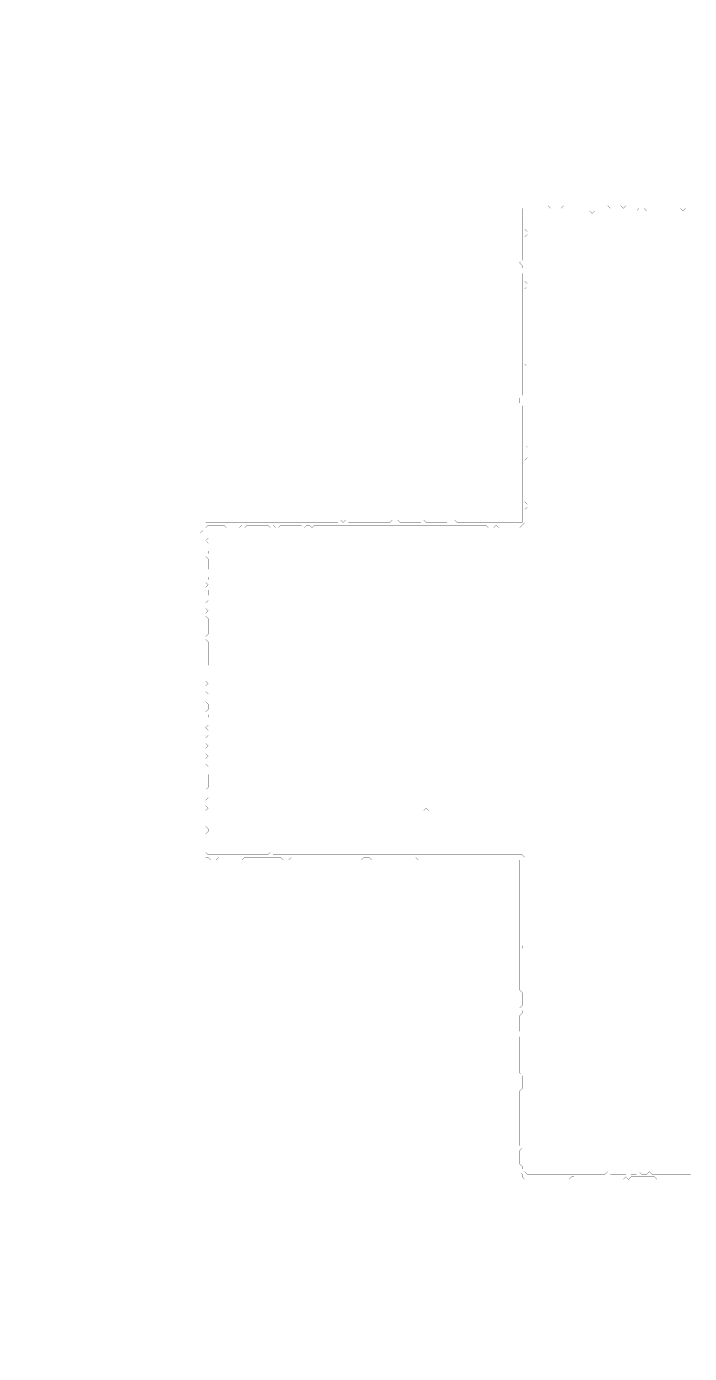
# Model space of a CAD drawing. Header units: metres. Extents: x 0 to 5000, y -5000 to 0.
# Drawn here: x 0 to 2500, y -5000 to 0 of the extents above; entities that cross this region are included whole.
import ezdxf

# ---------------------------------------------------------------- set-up
doc = ezdxf.new("R2010")
doc.units = ezdxf.units.M
doc.layers.add('conductor', color=1, linetype='Continuous')
doc.layers.add('substrate', color=5, linetype='Continuous')

msp = doc.modelspace()

# ---------------------------------------------------------------- linework, layer by layer
at = {"layer": 'conductor', "const_width": 0.5}
msp.add_lwpolyline([(2505, -694.7), (2495.2, -694.7), (2485.4, -685), (2475.6, -694.7), (2465.9, -685), (2456.1, -685), (2446.3, -685), (2436.5, -685), (2426.7, -685), (2416.9, -685), (2407.1, -694.7), (2397.4, -694.7), (2387.6, -694.7), (2377.8, -694.7), (2368, -694.7), (2358.2, -694.7), (2348.4, -694.7), (2338.7, -694.7), (2328.9, -685), (2319.1, -694.7), (2309.3, -685), (2299.5, -694.7), (2289.7, -694.7), (2279.9, -694.7), (2270.2, -694.7), (2260.4, -694.7), (2250.6, -694.7), (2240.8, -694.7), (2231, -694.7), (2221.2, -694.7), (2211.4, -694.7), (2201.7, -694.7), (2191.9, -694.7), (2182.1, -694.7), (2172.3, -694.7), (2162.5, -694.7), (2152.7, -694.7), (2142.9, -694.7), (2133.2, -704.5), (2123.4, -694.7), (2113.6, -694.7), (2103.8, -694.7), (2094, -694.7), (2084.2, -694.7), (2074.5, -694.7), (2064.7, -694.7), (2054.9, -694.7), (2045.1, -694.7), (2035.3, -694.7), (2025.5, -694.7), (2015.7, -694.7), (2006, -694.7), (1996.2, -694.7), (1986.4, -694.7), (1976.6, -694.7), (1966.8, -694.7), (1957, -694.7), (1947.2, -694.7), (1937.5, -694.7), (1927.7, -694.7), (1917.9, -694.7), (1908.1, -685), (1898.3, -694.7), (1888.5, -694.7), (1878.8, -694.7), (1878.8, -704.5), (1878.8, -714.3), (1878.8, -724.1), (1878.8, -733.9), (1878.8, -743.7), (1878.8, -753.5), (1878.8, -763.2), (1888.5, -773), (1888.5, -782.8), (1878.8, -792.6), (1878.8, -802.4), (1878.8, -812.2), (1878.8, -822), (1878.8, -831.7), (1878.8, -841.5), (1878.8, -851.3), (1878.8, -861.1), (1878.8, -870.9), (1878.8, -880.7), (1878.8, -890.4), (1878.8, -900.2), (1878.8, -910), (1878.8, -919.8), (1878.8, -929.6), (1878.8, -939.4), (1878.8, -949.2), (1878.8, -958.9), (1888.5, -968.7), (1888.5, -978.5), (1878.8, -988.3), (1878.8, -998.1), (1878.8, -1007.9), (1878.8, -1017.7), (1878.8, -1027.4), (1878.8, -1037.2), (1878.8, -1047), (1878.8, -1056.8), (1878.8, -1066.6), (1878.8, -1076.4), (1878.8, -1086.2), (1878.8, -1095.9), (1878.8, -1105.7), (1878.8, -1115.5), (1878.8, -1125.3), (1878.8, -1135.1), (1878.8, -1144.9), (1878.8, -1154.6), (1878.8, -1164.4), (1878.8, -1174.2), (1878.8, -1184), (1878.8, -1193.8), (1878.8, -1203.6), (1878.8, -1213.4), (1878.8, -1223.1), (1878.8, -1232.9), (1878.8, -1242.7), (1878.8, -1252.5), (1878.8, -1262.3), (1878.8, -1272.1), (1888.5, -1281.9), (1888.5, -1291.6), (1888.5, -1301.4), (1888.5, -1311.2), (1878.8, -1321), (1878.8, -1330.8), (1878.8, -1340.6), (1878.8, -1350.4), (1878.8, -1360.1), (1878.8, -1369.9), (1878.8, -1379.7), (1878.8, -1389.5), (1878.8, -1399.3), (1878.8, -1409.1), (1878.8, -1418.8), (1878.8, -1428.6), (1878.8, -1438.4), (1888.5, -1448.2), (1878.8, -1458), (1878.8, -1467.8), (1878.8, -1477.6), (1878.8, -1487.3), (1878.8, -1497.1), (1878.8, -1506.9), (1878.8, -1516.7), (1878.8, -1526.5), (1878.8, -1536.3), (1878.8, -1546.1), (1878.8, -1555.8), (1878.8, -1565.6), (1878.8, -1575.4), (1888.5, -1585.2), (1888.5, -1595), (1888.5, -1604.8), (1888.5, -1614.6), (1888.5, -1624.3), (1878.8, -1634.1), (1878.8, -1643.9), (1878.8, -1653.7), (1878.8, -1663.5), (1878.8, -1673.3), (1878.8, -1683), (1878.8, -1692.8), (1878.8, -1702.6), (1878.8, -1712.4), (1878.8, -1722.2), (1878.8, -1732), (1878.8, -1741.8), (1878.8, -1751.5), (1878.8, -1761.3), (1878.8, -1771.1), (1888.5, -1780.9), (1878.8, -1790.7), (1888.5, -1800.5), (1888.5, -1810.3), (1878.8, -1820), (1878.8, -1829.8), (1878.8, -1839.6), (1878.8, -1849.4), (1878.8, -1859.2), (1878.8, -1869), (1869, -1878.8), (1859.2, -1888.5), (1849.4, -1888.5), (1839.6, -1888.5), (1829.8, -1888.5), (1820, -1888.5), (1810.3, -1888.5), (1800.5, -1888.5), (1790.7, -1888.5), (1780.9, -1888.5), (1771.1, -1878.8), (1761.3, -1888.5), (1751.5, -1878.8), (1741.8, -1888.5), (1732, -1878.8), (1722.2, -1878.8), (1712.4, -1878.8), (1702.6, -1878.8), (1692.8, -1878.8), (1683, -1878.8), (1673.3, -1878.8), (1663.5, -1878.8), (1653.7, -1878.8), (1643.9, -1878.8), (1634.1, -1878.8), (1624.3, -1878.8), (1614.6, -1878.8), (1604.8, -1878.8), (1595, -1878.8), (1585.2, -1878.8), (1575.4, -1878.8), (1565.6, -1878.8), (1555.8, -1878.8), (1546.1, -1878.8), (1536.3, -1878.8), (1526.5, -1878.8), (1516.7, -1878.8), (1506.9, -1878.8), (1497.1, -1878.8), (1487.3, -1878.8), (1477.6, -1878.8), (1467.8, -1878.8), (1458, -1878.8), (1448.2, -1878.8), (1438.4, -1878.8), (1428.6, -1878.8), (1418.8, -1878.8), (1409.1, -1878.8), (1399.3, -1878.8), (1389.5, -1878.8), (1379.7, -1878.8), (1369.9, -1878.8), (1360.1, -1878.8), (1350.4, -1878.8), (1340.6, -1878.8), (1330.8, -1878.8), (1321, -1878.8), (1311.2, -1878.8), (1301.4, -1878.8), (1291.6, -1878.8), (1281.9, -1878.8), (1272.1, -1878.8), (1262.3, -1878.8), (1252.5, -1878.8), (1242.7, -1878.8), (1232.9, -1878.8), (1223.1, -1878.8), (1213.4, -1878.8), (1203.6, -1878.8), (1193.8, -1878.8), (1184, -1878.8), (1174.2, -1878.8), (1164.4, -1878.8), (1154.6, -1878.8), (1144.9, -1878.8), (1135.1, -1878.8), (1125.3, -1878.8), (1115.5, -1878.8), (1105.7, -1878.8), (1095.9, -1878.8), (1086.2, -1878.8), (1076.4, -1888.5), (1066.6, -1878.8), (1056.8, -1878.8), (1047, -1888.5), (1037.2, -1878.8), (1027.4, -1878.8), (1017.7, -1878.8), (1007.9, -1878.8), (998.1, -1878.8), (988.3, -1878.8), (978.5, -1878.8), (968.7, -1878.8), (958.9, -1878.8), (949.2, -1888.5), (939.4, -1888.5), (929.6, -1878.8), (919.8, -1888.5), (910, -1878.8), (900.2, -1878.8), (890.4, -1878.8), (880.7, -1878.8), (870.9, -1878.8), (861.1, -1878.8), (851.3, -1878.8), (841.5, -1878.8), (831.7, -1878.8), (822, -1888.5), (812.2, -1878.8), (802.4, -1888.5), (792.6, -1888.5), (782.8, -1888.5), (773, -1888.5), (763.2, -1888.5), (753.5, -1888.5), (743.7, -1878.8), (733.9, -1878.8), (724.1, -1878.8), (714.3, -1878.8), (704.5, -1878.8), (694.7, -1878.8), (685, -1878.8), (675.2, -1888.5), (675.2, -1898.3), (675.2, -1908.1), (675.2, -1917.9), (685, -1927.7), (675.2, -1937.5), (685, -1947.2), (675.2, -1957), (675.2, -1966.8), (685, -1976.6), (685, -1986.4), (675.2, -1996.2), (685, -2006), (685, -2015.7), (685, -2025.5), (685, -2035.3), (685, -2045.1), (675.2, -2054.9), (675.2, -2064.7), (685, -2074.5), (685, -2084.2), (675.2, -2094), (685, -2103.8), (675.2, -2113.6), (685, -2123.4), (685, -2133.2), (685, -2142.9), (675.2, -2152.7), (685, -2162.5), (675.2, -2172.3), (675.2, -2182.1), (675.2, -2191.9), (685, -2201.7), (675.2, -2211.4), (675.2, -2221.2), (685, -2231), (685, -2240.8), (685, -2250.6), (685, -2260.4), (685, -2270.2), (685, -2279.9), (685, -2289.7), (675.2, -2299.5), (675.2, -2309.3), (685, -2319.1), (685, -2328.9), (685, -2338.7), (685, -2348.4), (685, -2358.2), (685, -2368), (685, -2377.8), (685, -2387.6), (685, -2397.4), (685, -2407.1), (675.2, -2416.9), (675.2, -2426.7), (675.2, -2436.5), (675.2, -2446.3), (675.2, -2456.1), (675.2, -2465.9), (685, -2475.6), (675.2, -2485.4), (675.2, -2495.2), (675.2, -2505), (685, -2514.8), (675.2, -2524.6), (675.2, -2534.4), (675.2, -2544.1), (685, -2553.9), (685, -2563.7), (685, -2573.5), (675.2, -2583.3), (685, -2593.1), (685, -2602.9), (675.2, -2612.6), (675.2, -2622.4), (685, -2632.2), (675.2, -2642), (685, -2651.8), (675.2, -2661.6), (685, -2671.3), (675.2, -2681.1), (675.2, -2690.9), (675.2, -2700.7), (685, -2710.5), (675.2, -2720.3), (675.2, -2730.1), (675.2, -2739.8), (685, -2749.6), (675.2, -2759.4), (675.2, -2769.2), (675.2, -2779), (685, -2788.8), (675.2, -2798.6), (675.2, -2808.3), (685, -2818.1), (685, -2827.9), (685, -2837.7), (685, -2847.5), (685, -2857.3), (685, -2867.1), (675.2, -2876.8), (675.2, -2886.6), (675.2, -2896.4), (685, -2906.2), (675.2, -2916), (675.2, -2925.8), (675.2, -2935.5), (685, -2945.3), (675.2, -2955.1), (675.2, -2964.9), (675.2, -2974.7), (675.2, -2984.5), (675.2, -2994.3), (675.2, -3004), (675.2, -3013.8), (685, -3023.6), (685, -3033.4), (675.2, -3043.2), (675.2, -3053), (675.2, -3062.8), (675.2, -3072.5), (675.2, -3082.3), (675.2, -3092.1), (685, -3101.9), (675.2, -3111.7), (685, -3121.5), (694.7, -3121.5), (704.5, -3121.5), (714.3, -3121.5), (724.1, -3121.5), (733.9, -3121.5), (743.7, -3121.5), (753.5, -3121.5), (763.2, -3121.5), (773, -3121.5), (782.8, -3121.5), (792.6, -3121.5), (802.4, -3121.5), (812.2, -3121.5), (822, -3121.5), (831.7, -3121.5), (841.5, -3121.5), (851.3, -3121.5), (861.1, -3121.5), (870.9, -3121.5), (880.7, -3121.5), (890.4, -3121.5), (900.2, -3121.5), (910, -3121.5), (919.8, -3111.7), (929.6, -3121.5), (939.4, -3121.5), (949.2, -3121.5), (958.9, -3121.5), (968.7, -3121.5), (978.5, -3121.5), (988.3, -3121.5), (998.1, -3121.5), (1007.9, -3121.5), (1017.7, -3121.5), (1027.4, -3121.5), (1037.2, -3121.5), (1047, -3121.5), (1056.8, -3121.5), (1066.6, -3121.5), (1076.4, -3121.5), (1086.2, -3121.5), (1095.9, -3121.5), (1105.7, -3121.5), (1115.5, -3121.5), (1125.3, -3121.5), (1135.1, -3121.5), (1144.9, -3121.5), (1154.6, -3121.5), (1164.4, -3121.5), (1174.2, -3121.5), (1184, -3121.5), (1193.8, -3121.5), (1203.6, -3121.5), (1213.4, -3121.5), (1223.1, -3121.5), (1232.9, -3121.5), (1242.7, -3121.5), (1252.5, -3121.5), (1262.3, -3121.5), (1272.1, -3121.5), (1281.9, -3121.5), (1291.6, -3121.5), (1301.4, -3121.5), (1311.2, -3121.5), (1321, -3121.5), (1330.8, -3121.5), (1340.6, -3121.5), (1350.4, -3121.5), (1360.1, -3121.5), (1369.9, -3121.5), (1379.7, -3121.5), (1389.5, -3121.5), (1399.3, -3121.5), (1409.1, -3121.5), (1418.8, -3121.5), (1428.6, -3121.5), (1438.4, -3121.5), (1448.2, -3121.5), (1458, -3121.5), (1467.8, -3121.5), (1477.6, -3121.5), (1487.3, -3121.5), (1497.1, -3121.5), (1506.9, -3121.5), (1516.7, -3121.5), (1526.5, -3121.5), (1536.3, -3121.5), (1546.1, -3121.5), (1555.8, -3121.5), (1565.6, -3121.5), (1575.4, -3121.5), (1585.2, -3121.5), (1595, -3121.5), (1604.8, -3121.5), (1614.6, -3121.5), (1624.3, -3121.5), (1634.1, -3121.5), (1643.9, -3121.5), (1653.7, -3121.5), (1663.5, -3121.5), (1673.3, -3121.5), (1683, -3121.5), (1692.8, -3121.5), (1702.6, -3121.5), (1712.4, -3121.5), (1722.2, -3121.5), (1732, -3121.5), (1741.8, -3121.5), (1751.5, -3121.5), (1761.3, -3121.5), (1771.1, -3121.5), (1780.9, -3121.5), (1790.7, -3121.5), (1800.5, -3121.5), (1810.3, -3121.5), (1820, -3121.5), (1829.8, -3121.5), (1839.6, -3121.5), (1849.4, -3121.5), (1859.2, -3121.5), (1869, -3121.5), (1878.8, -3131.2), (1878.8, -3141), (1878.8, -3150.8), (1878.8, -3160.6), (1878.8, -3170.4), (1878.8, -3180.2), (1878.8, -3190), (1878.8, -3199.7), (1878.8, -3209.5), (1878.8, -3219.3), (1878.8, -3229.1), (1878.8, -3238.9), (1878.8, -3248.7), (1878.8, -3258.5), (1878.8, -3268.2), (1878.8, -3278), (1878.8, -3287.8), (1878.8, -3297.6), (1878.8, -3307.4), (1878.8, -3317.2), (1878.8, -3327), (1878.8, -3336.7), (1878.8, -3346.5), (1878.8, -3356.3), (1878.8, -3366.1), (1878.8, -3375.9), (1878.8, -3385.7), (1878.8, -3395.4), (1878.8, -3405.2), (1878.8, -3415), (1878.8, -3424.8), (1878.8, -3434.6), (1878.8, -3444.4), (1878.8, -3454.2), (1869, -3463.9), (1869, -3473.7), (1878.8, -3483.5), (1878.8, -3493.3), (1878.8, -3503.1), (1878.8, -3512.9), (1878.8, -3522.7), (1878.8, -3532.4), (1878.8, -3542.2), (1878.8, -3552), (1878.8, -3561.8), (1878.8, -3571.6), (1878.8, -3581.4), (1878.8, -3591.2), (1878.8, -3600.9), (1878.8, -3610.7), (1878.8, -3620.5), (1878.8, -3630.3), (1878.8, -3640.1), (1878.8, -3649.9), (1878.8, -3659.6), (1878.8, -3669.4), (1878.8, -3679.2), (1878.8, -3689), (1878.8, -3698.8), (1878.8, -3708.6), (1878.8, -3718.4), (1878.8, -3728.1), (1878.8, -3737.9), (1878.8, -3747.7), (1878.8, -3757.5), (1878.8, -3767.3), (1878.8, -3777.1), (1878.8, -3786.9), (1878.8, -3796.6), (1878.8, -3806.4), (1878.8, -3816.2), (1878.8, -3826), (1878.8, -3835.8), (1878.8, -3845.6), (1878.8, -3855.4), (1878.8, -3865.1), (1878.8, -3874.9), (1878.8, -3884.7), (1878.8, -3894.5), (1878.8, -3904.3), (1878.8, -3914.1), (1878.8, -3923.8), (1878.8, -3933.6), (1878.8, -3943.4), (1878.8, -3953.2), (1878.8, -3963), (1878.8, -3972.8), (1878.8, -3982.6), (1878.8, -3992.3), (1878.8, -4002.1), (1878.8, -4011.9), (1878.8, -4021.7), (1878.8, -4031.5), (1878.8, -4041.3), (1878.8, -4051.1), (1878.8, -4060.8), (1878.8, -4070.6), (1878.8, -4080.4), (1878.8, -4090.2), (1878.8, -4100), (1878.8, -4109.8), (1878.8, -4119.6), (1878.8, -4129.3), (1878.8, -4139.1), (1878.8, -4148.9), (1878.8, -4158.7), (1878.8, -4168.5), (1878.8, -4178.3), (1878.8, -4188), (1878.8, -4197.8), (1878.8, -4207.6), (1878.8, -4217.4), (1878.8, -4227.2), (1878.8, -4237), (1878.8, -4246.8), (1878.8, -4256.5), (1878.8, -4266.3), (1878.8, -4276.1), (1878.8, -4285.9), (1878.8, -4295.7), (1878.8, -4305.5), (1878.8, -4315.3), (1888.5, -4325), (1898.3, -4325), (1908.1, -4325), (1917.9, -4325), (1927.7, -4325), (1937.5, -4325), (1947.2, -4325), (1957, -4325), (1966.8, -4325), (1976.6, -4325), (1986.4, -4325), (1996.2, -4325), (2006, -4325), (2015.7, -4325), (2025.5, -4325), (2035.3, -4325), (2045.1, -4325), (2054.9, -4325), (2064.7, -4325), (2074.5, -4325), (2084.2, -4325), (2094, -4325), (2103.8, -4325), (2113.6, -4325), (2123.4, -4325), (2133.2, -4325), (2142.9, -4325), (2152.7, -4325), (2162.5, -4325), (2172.3, -4325), (2182.1, -4325), (2191.9, -4315.3), (2201.7, -4325), (2211.4, -4325), (2221.2, -4325), (2231, -4325), (2240.8, -4325), (2250.6, -4325), (2260.4, -4325), (2270.2, -4315.3), (2279.9, -4325), (2289.7, -4325), (2299.5, -4325), (2309.3, -4315.3), (2319.1, -4325), (2328.9, -4325), (2338.7, -4325), (2348.4, -4315.3), (2358.2, -4325), (2368, -4325), (2377.8, -4325), (2387.6, -4325), (2397.4, -4325), (2407.1, -4325), (2416.9, -4325), (2426.7, -4325), (2436.5, -4325), (2446.3, -4325), (2456.1, -4325), (2465.9, -4325), (2475.6, -4325), (2485.4, -4325), (2495.2, -4325), (2505, -4325)], dxfattribs=at)
msp.add_lwpolyline([(1497.1, -2955.1), (1506.9, -2945.3), (1516.7, -2955.1), (1506.9, -2964.9)], close=True, dxfattribs=at)
at = {"layer": 'substrate', "const_width": 0.5}
for points in [[(2505, 0), (2495.2, 0), (2485.4, 0), (2475.6, 0), (2465.9, 0), (2456.1, 0), (2446.3, 0), (2436.5, 0), (2426.7, 0), (2416.9, 0), (2407.1, 0), (2397.4, 0), (2387.6, 0), (2377.8, 0), (2368, 0), (2358.2, 0), (2348.4, 0), (2338.7, 0), (2328.9, 0), (2319.1, 0), (2309.3, 0), (2299.5, 0), (2289.7, 0), (2279.9, 0), (2270.2, 0), (2260.4, 0), (2250.6, 0), (2240.8, 0), (2231, 0), (2221.2, 0), (2211.4, 0), (2201.7, 0), (2191.9, 0), (2182.1, 0), (2172.3, 0), (2162.5, 0), (2152.7, 0), (2142.9, 0), (2133.2, 0), (2123.4, 0), (2113.6, 0), (2103.8, 0), (2094, 0), (2084.2, 0), (2074.5, 0), (2064.7, 0), (2054.9, 0), (2045.1, 0), (2035.3, 0), (2025.5, 0), (2015.7, 0), (2006, 0), (1996.2, 0), (1986.4, 0), (1976.6, 0), (1966.8, 0), (1957, 0), (1947.2, 0), (1937.5, 0), (1927.7, 0), (1917.9, 0), (1908.1, 0), (1898.3, 0), (1888.5, 0), (1878.8, 0), (1869, 0), (1859.2, 0), (1849.4, 0), (1839.6, 0), (1829.8, 0), (1820, 0), (1810.3, 0), (1800.5, 0), (1790.7, 0), (1780.9, 0), (1771.1, 0), (1761.3, 0), (1751.5, 0), (1741.8, 0), (1732, 0), (1722.2, 0), (1712.4, 0), (1702.6, 0), (1692.8, 0), (1683, 0), (1673.3, 0), (1663.5, 0), (1653.7, 0), (1643.9, 0), (1634.1, 0), (1624.3, 0), (1614.6, 0), (1604.8, 0), (1595, 0), (1585.2, 0), (1575.4, 0), (1565.6, 0), (1555.8, 0), (1546.1, 0), (1536.3, 0), (1526.5, 0), (1516.7, 0), (1506.9, 0), (1497.1, 0), (1487.3, 0), (1477.6, 0), (1467.8, 0), (1458, 0), (1448.2, 0), (1438.4, 0), (1428.6, 0), (1418.8, 0), (1409.1, 0), (1399.3, 0), (1389.5, 0), (1379.7, 0), (1369.9, 0), (1360.1, 0), (1350.4, 0), (1340.6, 0), (1330.8, 0), (1321, 0), (1311.2, 0), (1301.4, 0), (1291.6, 0), (1281.9, 0), (1272.1, 0), (1262.3, 0), (1252.5, 0), (1242.7, 0), (1232.9, 0), (1223.1, 0), (1213.4, 0), (1203.6, 0), (1193.8, 0), (1184, 0), (1174.2, 0), (1164.4, 0), (1154.6, 0), (1144.9, 0), (1135.1, 0), (1125.3, 0), (1115.5, 0), (1105.7, 0), (1095.9, 0), (1086.2, 0), (1076.4, 0), (1066.6, 0), (1056.8, 0), (1047, 0), (1037.2, 0), (1027.4, 0), (1017.7, 0), (1007.9, 0), (998.1, 0), (988.3, 0), (978.5, 0), (968.7, 0), (958.9, 0), (949.2, 0), (939.4, 0), (929.6, 0), (919.8, 0), (910, 0), (900.2, 0), (890.4, 0), (880.7, 0), (870.9, 0), (861.1, 0), (851.3, 0), (841.5, 0), (831.7, 0), (822, 0), (812.2, 0), (802.4, 0), (792.6, 0), (782.8, 0), (773, 0), (763.2, 0), (753.5, 0), (743.7, 0), (733.9, 0), (724.1, 0), (714.3, 0), (704.5, 0), (694.7, 0), (685, 0), (675.2, 0), (665.4, 0), (655.6, 0), (645.8, 0), (636, 0), (626.2, 0), (616.5, 0), (606.7, 0), (596.9, 0), (587.1, 0), (577.3, 0), (567.5, 0), (557.8, 0), (548, 0), (538.2, 0), (528.4, 0), (518.6, 0), (508.8, 0), (499, 0), (489.3, 0), (479.5, 0), (469.7, 0), (459.9, 0), (450.1, 0), (440.3, 0), (430.5, 0), (420.8, 0), (411, 0), (401.2, 0), (391.4, 0), (381.6, 0), (371.8, 0), (362.1, 0), (352.3, 0), (342.5, 0), (332.7, 0), (322.9, 0), (313.1, 0), (303.3, 0), (293.6, 0), (283.8, 0), (274, 0), (264.2, 0), (254.4, 0), (244.6, 0), (234.8, 0), (225.1, 0), (215.3, 0), (205.5, 0), (195.7, 0), (185.9, 0), (176.1, 0), (166.3, 0), (156.6, 0), (146.8, 0), (137, 0), (127.2, 0), (117.4, 0), (107.6, 0), (97.9, 0), (88.1, 0), (78.3, 0), (68.5, 0), (58.7, 0), (48.9, 0), (39.1, 0), (29.4, 0), (19.6, 0), (9.8, 0), (0, 0), (0, -9.8), (0, -19.6), (0, -29.4), (0, -39.1), (0, -48.9), (0, -58.7), (0, -68.5), (0, -78.3), (0, -88.1), (0, -97.9), (0, -107.6), (0, -117.4), (0, -127.2), (0, -137), (0, -146.8), (0, -156.6), (0, -166.3), (0, -176.1), (0, -185.9), (0, -195.7), (0, -205.5), (0, -215.3), (0, -225.1), (0, -234.8), (0, -244.6), (0, -254.4), (0, -264.2), (0, -274), (0, -283.8), (0, -293.6), (0, -303.3), (0, -313.1), (0, -322.9), (0, -332.7), (0, -342.5), (0, -352.3), (0, -362.1), (0, -371.8), (0, -381.6), (0, -391.4), (0, -401.2), (0, -411), (0, -420.8), (0, -430.5), (0, -440.3), (0, -450.1), (0, -459.9), (0, -469.7), (0, -479.5), (0, -489.3), (0, -499), (0, -508.8), (0, -518.6), (0, -528.4), (0, -538.2), (0, -548), (0, -557.8), (0, -567.5), (0, -577.3), (0, -587.1), (0, -596.9), (0, -606.7), (0, -616.5), (0, -626.2), (0, -636), (0, -645.8), (0, -655.6), (0, -665.4), (0, -675.2), (0, -685), (0, -694.7), (0, -704.5), (0, -714.3), (0, -724.1), (0, -733.9), (0, -743.7), (0, -753.5), (0, -763.2), (0, -773), (0, -782.8), (0, -792.6), (0, -802.4), (0, -812.2), (0, -822), (0, -831.7), (0, -841.5), (0, -851.3), (0, -861.1), (0, -870.9), (0, -880.7), (0, -890.4), (0, -900.2), (0, -910), (0, -919.8), (0, -929.6), (0, -939.4), (0, -949.2), (0, -958.9), (0, -968.7), (0, -978.5), (0, -988.3), (0, -998.1), (0, -1007.9), (0, -1017.7), (0, -1027.4), (0, -1037.2), (0, -1047), (0, -1056.8), (0, -1066.6), (0, -1076.4), (0, -1086.2), (0, -1095.9), (0, -1105.7), (0, -1115.5), (0, -1125.3), (0, -1135.1), (0, -1144.9), (0, -1154.6), (0, -1164.4), (0, -1174.2), (0, -1184), (0, -1193.8), (0, -1203.6), (0, -1213.4), (0, -1223.1), (0, -1232.9), (0, -1242.7), (0, -1252.5), (0, -1262.3), (0, -1272.1), (0, -1281.9), (0, -1291.6), (0, -1301.4), (0, -1311.2), (0, -1321), (0, -1330.8), (0, -1340.6), (0, -1350.4), (0, -1360.1), (0, -1369.9), (0, -1379.7), (0, -1389.5), (0, -1399.3), (0, -1409.1), (0, -1418.8), (0, -1428.6), (0, -1438.4), (0, -1448.2), (0, -1458), (0, -1467.8), (0, -1477.6), (0, -1487.3), (0, -1497.1), (0, -1506.9), (0, -1516.7), (0, -1526.5), (0, -1536.3), (0, -1546.1), (0, -1555.8), (0, -1565.6), (0, -1575.4), (0, -1585.2), (0, -1595), (0, -1604.8), (0, -1614.6), (0, -1624.3), (0, -1634.1), (0, -1643.9), (0, -1653.7), (0, -1663.5), (0, -1673.3), (0, -1683), (0, -1692.8), (0, -1702.6), (0, -1712.4), (0, -1722.2), (0, -1732), (0, -1741.8), (0, -1751.5), (0, -1761.3), (0, -1771.1), (0, -1780.9), (0, -1790.7), (0, -1800.5), (0, -1810.3), (0, -1820), (0, -1829.8), (0, -1839.6), (0, -1849.4), (0, -1859.2), (0, -1869), (0, -1878.8), (0, -1888.5), (0, -1898.3), (0, -1908.1), (0, -1917.9), (0, -1927.7), (0, -1937.5), (0, -1947.2), (0, -1957), (0, -1966.8), (0, -1976.6), (0, -1986.4), (0, -1996.2), (0, -2006), (0, -2015.7), (0, -2025.5), (0, -2035.3), (0, -2045.1), (0, -2054.9), (0, -2064.7), (0, -2074.5), (0, -2084.2), (0, -2094), (0, -2103.8), (0, -2113.6), (0, -2123.4), (0, -2133.2), (0, -2142.9), (0, -2152.7), (0, -2162.5), (0, -2172.3), (0, -2182.1), (0, -2191.9), (0, -2201.7), (0, -2211.4), (0, -2221.2), (0, -2231), (0, -2240.8), (0, -2250.6), (0, -2260.4), (0, -2270.2), (0, -2279.9), (0, -2289.7), (0, -2299.5), (0, -2309.3), (0, -2319.1), (0, -2328.9), (0, -2338.7), (0, -2348.4), (0, -2358.2), (0, -2368), (0, -2377.8), (0, -2387.6), (0, -2397.4), (0, -2407.1), (0, -2416.9), (0, -2426.7), (0, -2436.5), (0, -2446.3), (0, -2456.1), (0, -2465.9), (0, -2475.6), (0, -2485.4), (0, -2495.2), (0, -2505), (0, -2514.8), (0, -2524.6), (0, -2534.4), (0, -2544.1), (0, -2553.9), (0, -2563.7), (0, -2573.5), (0, -2583.3), (0, -2593.1), (0, -2602.9), (0, -2612.6), (0, -2622.4), (0, -2632.2), (0, -2642), (0, -2651.8), (0, -2661.6), (0, -2671.3), (0, -2681.1), (0, -2690.9), (0, -2700.7), (0, -2710.5), (0, -2720.3), (0, -2730.1), (0, -2739.8), (0, -2749.6), (0, -2759.4), (0, -2769.2), (0, -2779), (0, -2788.8), (0, -2798.6), (0, -2808.3), (0, -2818.1), (0, -2827.9), (0, -2837.7), (0, -2847.5), (0, -2857.3), (0, -2867.1), (0, -2876.8), (0, -2886.6), (0, -2896.4), (0, -2906.2), (0, -2916), (0, -2925.8), (0, -2935.5), (0, -2945.3), (0, -2955.1), (0, -2964.9), (0, -2974.7), (0, -2984.5), (0, -2994.3), (0, -3004), (0, -3013.8), (0, -3023.6), (0, -3033.4), (0, -3043.2), (0, -3053), (0, -3062.8), (0, -3072.5), (0, -3082.3), (0, -3092.1), (0, -3101.9), (0, -3111.7), (0, -3121.5), (0, -3131.2), (0, -3141), (0, -3150.8), (0, -3160.6), (0, -3170.4), (0, -3180.2), (0, -3190), (0, -3199.7), (0, -3209.5), (0, -3219.3), (0, -3229.1), (0, -3238.9), (0, -3248.7), (0, -3258.5), (0, -3268.2), (0, -3278), (0, -3287.8), (0, -3297.6), (0, -3307.4), (0, -3317.2), (0, -3327), (0, -3336.7), (0, -3346.5), (0, -3356.3), (0, -3366.1), (0, -3375.9), (0, -3385.7), (0, -3395.4), (0, -3405.2), (0, -3415), (0, -3424.8), (0, -3434.6), (0, -3444.4), (0, -3454.2), (0, -3463.9), (0, -3473.7), (0, -3483.5), (0, -3493.3), (0, -3503.1), (0, -3512.9), (0, -3522.7), (0, -3532.4), (0, -3542.2), (0, -3552), (0, -3561.8), (0, -3571.6), (0, -3581.4), (0, -3591.2), (0, -3600.9), (0, -3610.7), (0, -3620.5), (0, -3630.3), (0, -3640.1), (0, -3649.9), (0, -3659.6), (0, -3669.4), (0, -3679.2), (0, -3689), (0, -3698.8), (0, -3708.6), (0, -3718.4), (0, -3728.1), (0, -3737.9), (0, -3747.7), (0, -3757.5), (0, -3767.3), (0, -3777.1), (0, -3786.9), (0, -3796.6), (0, -3806.4), (0, -3816.2), (0, -3826), (0, -3835.8), (0, -3845.6), (0, -3855.4), (0, -3865.1), (0, -3874.9), (0, -3884.7), (0, -3894.5), (0, -3904.3), (0, -3914.1), (0, -3923.8), (0, -3933.6), (0, -3943.4), (0, -3953.2), (0, -3963), (0, -3972.8), (0, -3982.6), (0, -3992.3), (0, -4002.1), (0, -4011.9), (0, -4021.7), (0, -4031.5), (0, -4041.3), (0, -4051.1), (0, -4060.8), (0, -4070.6), (0, -4080.4), (0, -4090.2), (0, -4100), (0, -4109.8), (0, -4119.6), (0, -4129.3), (0, -4139.1), (0, -4148.9), (0, -4158.7), (0, -4168.5), (0, -4178.3), (0, -4188), (0, -4197.8), (0, -4207.6), (0, -4217.4), (0, -4227.2), (0, -4237), (0, -4246.8), (0, -4256.5), (0, -4266.3), (0, -4276.1), (0, -4285.9), (0, -4295.7), (0, -4305.5), (0, -4315.3), (0, -4325), (0, -4334.8), (0, -4344.6), (0, -4354.4), (0, -4364.2), (0, -4374), (0, -4383.8), (0, -4393.5), (0, -4403.3), (0, -4413.1), (0, -4422.9), (0, -4432.7), (0, -4442.5), (0, -4452.2), (0, -4462), (0, -4471.8), (0, -4481.6), (0, -4491.4), (0, -4501.2), (0, -4511), (0, -4520.7), (0, -4530.5), (0, -4540.3), (0, -4550.1), (0, -4559.9), (0, -4569.7), (0, -4579.5), (0, -4589.2), (0, -4599), (0, -4608.8), (0, -4618.6), (0, -4628.4), (0, -4638.2), (0, -4647.9), (0, -4657.7), (0, -4667.5), (0, -4677.3), (0, -4687.1), (0, -4696.9), (0, -4706.7), (0, -4716.4), (0, -4726.2), (0, -4736), (0, -4745.8), (0, -4755.6), (0, -4765.4), (0, -4775.2), (0, -4784.9), (0, -4794.7), (0, -4804.5), (0, -4814.3), (0, -4824.1), (0, -4833.9), (0, -4843.7), (0, -4853.4), (0, -4863.2), (0, -4873), (0, -4882.8), (0, -4892.6), (0, -4902.4), (0, -4912.1), (0, -4921.9), (0, -4931.7), (0, -4941.5), (0, -4951.3), (0, -4961.1), (0, -4970.9), (0, -4980.6), (0, -4990.4), (0, -5000.2), (9.8, -5000.2), (19.6, -5000.2), (29.4, -5000.2), (39.1, -5000.2), (48.9, -5000.2), (58.7, -5000.2), (68.5, -5000.2), (78.3, -5000.2), (88.1, -5000.2), (97.9, -5000.2), (107.6, -5000.2), (117.4, -5000.2), (127.2, -5000.2), (137, -5000.2), (146.8, -5000.2), (156.6, -5000.2), (166.3, -5000.2), (176.1, -5000.2), (185.9, -5000.2), (195.7, -5000.2), (205.5, -5000.2), (215.3, -5000.2), (225.1, -5000.2), (234.8, -5000.2), (244.6, -5000.2), (254.4, -5000.2), (264.2, -5000.2), (274, -5000.2), (283.8, -5000.2), (293.6, -5000.2), (303.3, -5000.2), (313.1, -5000.2), (322.9, -5000.2), (332.7, -5000.2), (342.5, -5000.2), (352.3, -5000.2), (362.1, -5000.2), (371.8, -5000.2), (381.6, -5000.2), (391.4, -5000.2), (401.2, -5000.2), (411, -5000.2), (420.8, -5000.2), (430.5, -5000.2), (440.3, -5000.2), (450.1, -5000.2), (459.9, -5000.2), (469.7, -5000.2), (479.5, -5000.2), (489.3, -5000.2), (499, -5000.2), (508.8, -5000.2), (518.6, -5000.2), (528.4, -5000.2), (538.2, -5000.2), (548, -5000.2), (557.8, -5000.2), (567.5, -5000.2), (577.3, -5000.2), (587.1, -5000.2), (596.9, -5000.2), (606.7, -5000.2), (616.5, -5000.2), (626.2, -5000.2), (636, -5000.2), (645.8, -5000.2), (655.6, -5000.2), (665.4, -5000.2), (675.2, -5000.2), (685, -5000.2), (694.7, -5000.2), (704.5, -5000.2), (714.3, -5000.2), (724.1, -5000.2), (733.9, -5000.2), (743.7, -5000.2), (753.5, -5000.2), (763.2, -5000.2), (773, -5000.2), (782.8, -5000.2), (792.6, -5000.2), (802.4, -5000.2), (812.2, -5000.2), (822, -5000.2), (831.7, -5000.2), (841.5, -5000.2), (851.3, -5000.2), (861.1, -5000.2), (870.9, -5000.2), (880.7, -5000.2), (890.4, -5000.2), (900.2, -5000.2), (910, -5000.2), (919.8, -5000.2), (929.6, -5000.2), (939.4, -5000.2), (949.2, -5000.2), (958.9, -5000.2), (968.7, -5000.2), (978.5, -5000.2), (988.3, -5000.2), (998.1, -5000.2), (1007.9, -5000.2), (1017.7, -5000.2), (1027.4, -5000.2), (1037.2, -5000.2), (1047, -5000.2), (1056.8, -5000.2), (1066.6, -5000.2), (1076.4, -5000.2), (1086.2, -5000.2), (1095.9, -5000.2), (1105.7, -5000.2), (1115.5, -5000.2), (1125.3, -5000.2), (1135.1, -5000.2), (1144.9, -5000.2), (1154.6, -5000.2), (1164.4, -5000.2), (1174.2, -5000.2), (1184, -5000.2), (1193.8, -5000.2), (1203.6, -5000.2), (1213.4, -5000.2), (1223.1, -5000.2), (1232.9, -5000.2), (1242.7, -5000.2), (1252.5, -5000.2), (1262.3, -5000.2), (1272.1, -5000.2), (1281.9, -5000.2), (1291.6, -5000.2), (1301.4, -5000.2), (1311.2, -5000.2), (1321, -5000.2), (1330.8, -5000.2), (1340.6, -5000.2), (1350.4, -5000.2), (1360.1, -5000.2), (1369.9, -5000.2), (1379.7, -5000.2), (1389.5, -5000.2), (1399.3, -5000.2), (1409.1, -5000.2), (1418.8, -5000.2), (1428.6, -5000.2), (1438.4, -5000.2), (1448.2, -5000.2), (1458, -5000.2), (1467.8, -5000.2), (1477.6, -5000.2), (1487.3, -5000.2), (1497.1, -5000.2), (1506.9, -5000.2), (1516.7, -5000.2), (1526.5, -5000.2), (1536.3, -5000.2), (1546.1, -5000.2), (1555.8, -5000.2), (1565.6, -5000.2), (1575.4, -5000.2), (1585.2, -5000.2), (1595, -5000.2), (1604.8, -5000.2), (1614.6, -5000.2), (1624.3, -5000.2), (1634.1, -5000.2), (1643.9, -5000.2), (1653.7, -5000.2), (1663.5, -5000.2), (1673.3, -5000.2), (1683, -5000.2), (1692.8, -5000.2), (1702.6, -5000.2), (1712.4, -5000.2), (1722.2, -5000.2), (1732, -5000.2), (1741.8, -5000.2), (1751.5, -5000.2), (1761.3, -5000.2), (1771.1, -5000.2), (1780.9, -5000.2), (1790.7, -5000.2), (1800.5, -5000.2), (1810.3, -5000.2), (1820, -5000.2), (1829.8, -5000.2), (1839.6, -5000.2), (1849.4, -5000.2), (1859.2, -5000.2), (1869, -5000.2), (1878.8, -5000.2), (1888.5, -5000.2), (1898.3, -5000.2), (1908.1, -5000.2), (1917.9, -5000.2), (1927.7, -5000.2), (1937.5, -5000.2), (1947.2, -5000.2), (1957, -5000.2), (1966.8, -5000.2), (1976.6, -5000.2), (1986.4, -5000.2), (1996.2, -5000.2), (2006, -5000.2), (2015.7, -5000.2), (2025.5, -5000.2), (2035.3, -5000.2), (2045.1, -5000.2), (2054.9, -5000.2), (2064.7, -5000.2), (2074.5, -5000.2), (2084.2, -5000.2), (2094, -5000.2), (2103.8, -5000.2), (2113.6, -5000.2), (2123.4, -5000.2), (2133.2, -5000.2), (2142.9, -5000.2), (2152.7, -5000.2), (2162.5, -5000.2), (2172.3, -5000.2), (2182.1, -5000.2), (2191.9, -5000.2), (2201.7, -5000.2), (2211.4, -5000.2), (2221.2, -5000.2), (2231, -5000.2), (2240.8, -5000.2), (2250.6, -5000.2), (2260.4, -5000.2), (2270.2, -5000.2), (2279.9, -5000.2), (2289.7, -5000.2), (2299.5, -5000.2), (2309.3, -5000.2), (2319.1, -5000.2), (2328.9, -5000.2), (2338.7, -5000.2), (2348.4, -5000.2), (2358.2, -5000.2), (2368, -5000.2), (2377.8, -5000.2), (2387.6, -5000.2), (2397.4, -5000.2), (2407.1, -5000.2), (2416.9, -5000.2), (2426.7, -5000.2), (2436.5, -5000.2), (2446.3, -5000.2), (2456.1, -5000.2), (2465.9, -5000.2), (2475.6, -5000.2), (2485.4, -5000.2), (2495.2, -5000.2), (2505, -5000.2)], [(2505, -4344.6), (2495.2, -4344.6), (2485.4, -4344.6), (2475.6, -4344.6), (2465.9, -4344.6), (2456.1, -4344.6), (2446.3, -4344.6), (2436.5, -4344.6), (2426.7, -4344.6), (2416.9, -4344.6), (2407.1, -4344.6), (2397.4, -4344.6), (2387.6, -4334.8), (2377.8, -4344.6), (2368, -4334.8), (2358.2, -4334.8), (2348.4, -4334.8), (2338.7, -4334.8), (2328.9, -4334.8), (2319.1, -4334.8), (2309.3, -4334.8), (2299.5, -4334.8), (2289.7, -4334.8), (2279.9, -4334.8), (2270.2, -4344.6), (2260.4, -4334.8), (2250.6, -4344.6), (2240.8, -4344.6), (2231, -4344.6), (2221.2, -4344.6), (2211.4, -4344.6), (2201.7, -4344.6), (2191.9, -4344.6), (2182.1, -4344.6), (2172.3, -4344.6), (2162.5, -4344.6), (2152.7, -4344.6), (2142.9, -4344.6), (2133.2, -4344.6), (2123.4, -4344.6), (2113.6, -4344.6), (2103.8, -4344.6), (2094, -4344.6), (2084.2, -4344.6), (2074.5, -4344.6), (2064.7, -4334.8), (2054.9, -4334.8), (2045.1, -4344.6), (2035.3, -4344.6), (2025.5, -4344.6), (2015.7, -4344.6), (2006, -4344.6), (1996.2, -4344.6), (1986.4, -4344.6), (1976.6, -4334.8), (1966.8, -4344.6), (1957, -4344.6), (1947.2, -4344.6), (1937.5, -4344.6), (1927.7, -4344.6), (1917.9, -4344.6), (1908.1, -4344.6), (1898.3, -4344.6), (1888.5, -4344.6), (1878.8, -4344.6), (1869, -4334.8), (1869, -4325), (1859.2, -4315.3), (1869, -4305.5), (1869, -4295.7), (1859.2, -4285.9), (1859.2, -4276.1), (1859.2, -4266.3), (1859.2, -4256.5), (1859.2, -4246.8), (1859.2, -4237), (1869, -4227.2), (1859.2, -4217.4), (1859.2, -4207.6), (1859.2, -4197.8), (1859.2, -4188), (1859.2, -4178.3), (1859.2, -4168.5), (1859.2, -4158.7), (1859.2, -4148.9), (1859.2, -4139.1), (1859.2, -4129.3), (1859.2, -4119.6), (1859.2, -4109.8), (1859.2, -4100), (1859.2, -4090.2), (1859.2, -4080.4), (1859.2, -4070.6), (1859.2, -4060.8), (1859.2, -4051.1), (1859.2, -4041.3), (1859.2, -4031.5), (1859.2, -4021.7), (1859.2, -4011.9), (1869, -4002.1), (1869, -3992.3), (1869, -3982.6), (1869, -3972.8), (1869, -3963), (1869, -3953.2), (1859.2, -3943.4), (1859.2, -3933.6), (1859.2, -3923.8), (1859.2, -3914.1), (1859.2, -3904.3), (1859.2, -3894.5), (1859.2, -3884.7), (1859.2, -3874.9), (1859.2, -3865.1), (1859.2, -3855.4), (1859.2, -3845.6), (1859.2, -3835.8), (1859.2, -3826), (1859.2, -3816.2), (1859.2, -3806.4), (1869, -3796.6), (1859.2, -3786.9), (1859.2, -3777.1), (1859.2, -3767.3), (1859.2, -3757.5), (1859.2, -3747.7), (1859.2, -3737.9), (1859.2, -3728.1), (1869, -3718.4), (1869, -3708.6), (1859.2, -3698.8), (1869, -3689), (1869, -3679.2), (1869, -3669.4), (1869, -3659.6), (1869, -3649.9), (1869, -3640.1), (1859.2, -3630.3), (1859.2, -3620.5), (1859.2, -3610.7), (1859.2, -3600.9), (1859.2, -3591.2), (1859.2, -3581.4), (1859.2, -3571.6), (1859.2, -3561.8), (1859.2, -3552), (1859.2, -3542.2), (1859.2, -3532.4), (1859.2, -3522.7), (1859.2, -3512.9), (1859.2, -3503.1), (1859.2, -3493.3), (1859.2, -3483.5), (1859.2, -3473.7), (1859.2, -3463.9), (1859.2, -3454.2), (1859.2, -3444.4), (1859.2, -3434.6), (1859.2, -3424.8), (1859.2, -3415), (1859.2, -3405.2), (1859.2, -3395.4), (1859.2, -3385.7), (1859.2, -3375.9), (1859.2, -3366.1), (1859.2, -3356.3), (1859.2, -3346.5), (1859.2, -3336.7), (1859.2, -3327), (1859.2, -3317.2), (1859.2, -3307.4), (1859.2, -3297.6), (1859.2, -3287.8), (1859.2, -3278), (1859.2, -3268.2), (1859.2, -3258.5), (1859.2, -3248.7), (1859.2, -3238.9), (1859.2, -3229.1), (1859.2, -3219.3), (1859.2, -3209.5), (1859.2, -3199.7), (1859.2, -3190), (1859.2, -3180.2), (1859.2, -3170.4), (1859.2, -3160.6), (1859.2, -3150.8), (1859.2, -3141), (1849.4, -3141), (1839.6, -3141), (1829.8, -3141), (1820, -3141), (1810.3, -3141), (1800.5, -3141), (1790.7, -3141), (1780.9, -3141), (1771.1, -3141), (1761.3, -3141), (1751.5, -3141), (1741.8, -3141), (1732, -3141), (1722.2, -3141), (1712.4, -3141), (1702.6, -3141), (1692.8, -3141), (1683, -3141), (1673.3, -3141), (1663.5, -3141), (1653.7, -3141), (1643.9, -3141), (1634.1, -3141), (1624.3, -3141), (1614.6, -3141), (1604.8, -3141), (1595, -3141), (1585.2, -3141), (1575.4, -3141), (1565.6, -3141), (1555.8, -3141), (1546.1, -3141), (1536.3, -3141), (1526.5, -3141), (1516.7, -3141), (1506.9, -3141), (1497.1, -3141), (1487.3, -3141), (1477.6, -3141), (1467.8, -3131.2), (1458, -3141), (1448.2, -3141), (1438.4, -3141), (1428.6, -3141), (1418.8, -3141), (1409.1, -3141), (1399.3, -3141), (1389.5, -3141), (1379.7, -3141), (1369.9, -3141), (1360.1, -3141), (1350.4, -3141), (1340.6, -3141), (1330.8, -3141), (1321, -3141), (1311.2, -3141), (1301.4, -3141), (1291.6, -3131.2), (1281.9, -3131.2), (1272.1, -3131.2), (1262.3, -3141), (1252.5, -3141), (1242.7, -3141), (1232.9, -3141), (1223.1, -3141), (1213.4, -3141), (1203.6, -3141), (1193.8, -3141), (1184, -3141), (1174.2, -3141), (1164.4, -3141), (1154.6, -3141), (1144.9, -3141), (1135.1, -3141), (1125.3, -3141), (1115.5, -3141), (1105.7, -3141), (1095.9, -3141), (1086.2, -3141), (1076.4, -3141), (1066.6, -3141), (1056.8, -3141), (1047, -3141), (1037.2, -3141), (1027.4, -3141), (1017.7, -3141), (1007.9, -3141), (998.1, -3131.2), (988.3, -3141), (978.5, -3141), (968.7, -3141), (958.9, -3131.2), (949.2, -3131.2), (939.4, -3131.2), (929.6, -3131.2), (919.8, -3131.2), (910, -3131.2), (900.2, -3131.2), (890.4, -3131.2), (880.7, -3131.2), (870.9, -3131.2), (861.1, -3131.2), (851.3, -3131.2), (841.5, -3131.2), (831.7, -3131.2), (822, -3131.2), (812.2, -3141), (802.4, -3141), (792.6, -3141), (782.8, -3141), (773, -3141), (763.2, -3141), (753.5, -3141), (743.7, -3141), (733.9, -3141), (724.1, -3131.2), (714.3, -3141), (704.5, -3141), (694.7, -3141), (685, -3131.2), (675.2, -3131.2), (665.4, -3121.5), (665.4, -3111.7), (665.4, -3101.9), (665.4, -3092.1), (665.4, -3082.3), (665.4, -3072.5), (665.4, -3062.8), (665.4, -3053), (665.4, -3043.2), (665.4, -3033.4), (665.4, -3023.6), (665.4, -3013.8), (665.4, -3004), (665.4, -2994.3), (665.4, -2984.5), (665.4, -2974.7), (665.4, -2964.9), (665.4, -2955.1), (665.4, -2945.3), (665.4, -2935.5), (665.4, -2925.8), (665.4, -2916), (665.4, -2906.2), (665.4, -2896.4), (665.4, -2886.6), (665.4, -2876.8), (665.4, -2867.1), (665.4, -2857.3), (665.4, -2847.5), (665.4, -2837.7), (665.4, -2827.9), (665.4, -2818.1), (665.4, -2808.3), (665.4, -2798.6), (665.4, -2788.8), (665.4, -2779), (665.4, -2769.2), (665.4, -2759.4), (665.4, -2749.6), (665.4, -2739.8), (665.4, -2730.1), (665.4, -2720.3), (665.4, -2710.5), (665.4, -2700.7), (665.4, -2690.9), (665.4, -2681.1), (665.4, -2671.3), (665.4, -2661.6), (665.4, -2651.8), (665.4, -2642), (665.4, -2632.2), (665.4, -2622.4), (665.4, -2612.6), (665.4, -2602.9), (665.4, -2593.1), (665.4, -2583.3), (665.4, -2573.5), (665.4, -2563.7), (665.4, -2553.9), (665.4, -2544.1), (665.4, -2534.4), (665.4, -2524.6), (665.4, -2514.8), (665.4, -2505), (665.4, -2495.2), (665.4, -2485.4), (665.4, -2475.6), (665.4, -2465.9), (665.4, -2456.1), (665.4, -2446.3), (665.4, -2436.5), (665.4, -2426.7), (665.4, -2416.9), (665.4, -2407.1), (665.4, -2397.4), (665.4, -2387.6), (665.4, -2377.8), (665.4, -2368), (665.4, -2358.2), (665.4, -2348.4), (665.4, -2338.7), (665.4, -2328.9), (665.4, -2319.1), (665.4, -2309.3), (665.4, -2299.5), (665.4, -2289.7), (665.4, -2279.9), (665.4, -2270.2), (665.4, -2260.4), (665.4, -2250.6), (665.4, -2240.8), (665.4, -2231), (665.4, -2221.2), (665.4, -2211.4), (665.4, -2201.7), (665.4, -2191.9), (665.4, -2182.1), (665.4, -2172.3), (665.4, -2162.5), (665.4, -2152.7), (665.4, -2142.9), (665.4, -2133.2), (665.4, -2123.4), (665.4, -2113.6), (665.4, -2103.8), (665.4, -2094), (665.4, -2084.2), (665.4, -2074.5), (665.4, -2064.7), (665.4, -2054.9), (665.4, -2045.1), (665.4, -2035.3), (665.4, -2025.5), (665.4, -2015.7), (665.4, -2006), (665.4, -1996.2), (665.4, -1986.4), (665.4, -1976.6), (665.4, -1966.8), (665.4, -1957), (665.4, -1947.2), (665.4, -1937.5), (665.4, -1927.7), (665.4, -1917.9), (655.6, -1908.1), (665.4, -1898.3), (665.4, -1888.5), (665.4, -1878.8), (675.2, -1869), (685, -1869), (694.7, -1869), (704.5, -1869), (714.3, -1869), (724.1, -1869), (733.9, -1869), (743.7, -1869), (753.5, -1869), (763.2, -1869), (773, -1869), (782.8, -1869), (792.6, -1869), (802.4, -1869), (812.2, -1869), (822, -1869), (831.7, -1869), (841.5, -1869), (851.3, -1869), (861.1, -1869), (870.9, -1869), (880.7, -1869), (890.4, -1869), (900.2, -1869), (910, -1869), (919.8, -1869), (929.6, -1869), (939.4, -1869), (949.2, -1869), (958.9, -1869), (968.7, -1869), (978.5, -1869), (988.3, -1869), (998.1, -1869), (1007.9, -1869), (1017.7, -1869), (1027.4, -1869), (1037.2, -1869), (1047, -1869), (1056.8, -1869), (1066.6, -1869), (1076.4, -1869), (1086.2, -1869), (1095.9, -1869), (1105.7, -1869), (1115.5, -1869), (1125.3, -1869), (1135.1, -1869), (1144.9, -1869), (1154.6, -1869), (1164.4, -1869), (1174.2, -1869), (1184, -1859.2), (1193.8, -1869), (1203.6, -1859.2), (1213.4, -1869), (1223.1, -1869), (1232.9, -1869), (1242.7, -1869), (1252.5, -1869), (1262.3, -1869), (1272.1, -1869), (1281.9, -1869), (1291.6, -1869), (1301.4, -1869), (1311.2, -1869), (1321, -1869), (1330.8, -1869), (1340.6, -1869), (1350.4, -1869), (1360.1, -1869), (1369.9, -1869), (1379.7, -1859.2), (1389.5, -1869), (1399.3, -1859.2), (1409.1, -1869), (1418.8, -1869), (1428.6, -1869), (1438.4, -1869), (1448.2, -1869), (1458, -1869), (1467.8, -1869), (1477.6, -1869), (1487.3, -1869), (1497.1, -1859.2), (1506.9, -1869), (1516.7, -1869), (1526.5, -1869), (1536.3, -1869), (1546.1, -1869), (1555.8, -1869), (1565.6, -1869), (1575.4, -1869), (1585.2, -1869), (1595, -1859.2), (1604.8, -1859.2), (1614.6, -1859.2), (1624.3, -1869), (1634.1, -1869), (1643.9, -1869), (1653.7, -1869), (1663.5, -1869), (1673.3, -1869), (1683, -1869), (1692.8, -1869), (1702.6, -1869), (1712.4, -1869), (1722.2, -1869), (1732, -1869), (1741.8, -1869), (1751.5, -1869), (1761.3, -1869), (1771.1, -1869), (1780.9, -1869), (1790.7, -1869), (1800.5, -1869), (1810.3, -1869), (1820, -1869), (1829.8, -1869), (1839.6, -1869), (1849.4, -1869), (1859.2, -1869), (1869, -1869), (1869, -1859.2), (1869, -1849.4), (1869, -1839.6), (1869, -1829.8), (1869, -1820), (1869, -1810.3), (1869, -1800.5), (1869, -1790.7), (1869, -1780.9), (1869, -1771.1), (1869, -1761.3), (1869, -1751.5), (1869, -1741.8), (1869, -1732), (1869, -1722.2), (1869, -1712.4), (1869, -1702.6), (1869, -1692.8), (1869, -1683), (1869, -1673.3), (1869, -1663.5), (1869, -1653.7), (1869, -1643.9), (1869, -1634.1), (1869, -1624.3), (1869, -1614.6), (1869, -1604.8), (1869, -1595), (1869, -1585.2), (1869, -1575.4), (1869, -1565.6), (1869, -1555.8), (1869, -1546.1), (1869, -1536.3), (1869, -1526.5), (1869, -1516.7), (1869, -1506.9), (1869, -1497.1), (1869, -1487.3), (1869, -1477.6), (1869, -1467.8), (1869, -1458), (1869, -1448.2), (1869, -1438.4), (1869, -1428.6), (1859.2, -1418.8), (1859.2, -1409.1), (1859.2, -1399.3), (1869, -1389.5), (1869, -1379.7), (1869, -1369.9), (1869, -1360.1), (1869, -1350.4), (1869, -1340.6), (1869, -1330.8), (1869, -1321), (1869, -1311.2), (1869, -1301.4), (1869, -1291.6), (1869, -1281.9), (1869, -1272.1), (1869, -1262.3), (1869, -1252.5), (1869, -1242.7), (1869, -1232.9), (1869, -1223.1), (1869, -1213.4), (1869, -1203.6), (1869, -1193.8), (1869, -1184), (1869, -1174.2), (1869, -1164.4), (1869, -1154.6), (1869, -1144.9), (1869, -1135.1), (1869, -1125.3), (1869, -1115.5), (1869, -1105.7), (1869, -1095.9), (1869, -1086.2), (1869, -1076.4), (1869, -1066.6), (1869, -1056.8), (1869, -1047), (1869, -1037.2), (1869, -1027.4), (1869, -1017.7), (1869, -1007.9), (1869, -998.1), (1869, -988.3), (1869, -978.5), (1869, -968.7), (1869, -958.9), (1869, -949.2), (1869, -939.4), (1869, -929.6), (1859.2, -919.8), (1869, -910), (1869, -900.2), (1859.2, -890.4), (1869, -880.7), (1869, -870.9), (1869, -861.1), (1869, -851.3), (1869, -841.5), (1869, -831.7), (1869, -822), (1869, -812.2), (1869, -802.4), (1869, -792.6), (1869, -782.8), (1869, -773), (1869, -763.2), (1869, -753.5), (1869, -743.7), (1869, -733.9), (1869, -724.1), (1869, -714.3), (1869, -704.5), (1869, -694.7), (1869, -685), (1878.8, -675.2), (1888.5, -675.2), (1898.3, -675.2), (1908.1, -675.2), (1917.9, -675.2), (1927.7, -675.2), (1937.5, -675.2), (1947.2, -675.2), (1957, -675.2), (1966.8, -675.2), (1976.6, -685), (1986.4, -685), (1996.2, -685), (2006, -685), (2015.7, -685), (2025.5, -675.2), (2035.3, -675.2), (2045.1, -675.2), (2054.9, -675.2), (2064.7, -675.2), (2074.5, -675.2), (2084.2, -675.2), (2094, -685), (2103.8, -685), (2113.6, -685), (2123.4, -685), (2133.2, -685), (2142.9, -685), (2152.7, -675.2), (2162.5, -675.2), (2172.3, -685), (2182.1, -685), (2191.9, -675.2), (2201.7, -685), (2211.4, -685), (2221.2, -685), (2231, -675.2), (2240.8, -675.2), (2250.6, -685), (2260.4, -675.2), (2270.2, -675.2), (2279.9, -675.2), (2289.7, -675.2), (2299.5, -675.2), (2309.3, -675.2), (2319.1, -675.2), (2328.9, -675.2), (2338.7, -675.2), (2348.4, -675.2), (2358.2, -675.2), (2368, -675.2), (2377.8, -675.2), (2387.6, -675.2), (2397.4, -675.2), (2407.1, -675.2), (2416.9, -675.2), (2426.7, -675.2), (2436.5, -675.2), (2446.3, -675.2), (2456.1, -675.2), (2465.9, -675.2), (2475.6, -675.2), (2485.4, -675.2), (2495.2, -675.2), (2505, -675.2)]]:
    msp.add_lwpolyline(points, dxfattribs=at)

doc.saveas('drawing.dxf')
